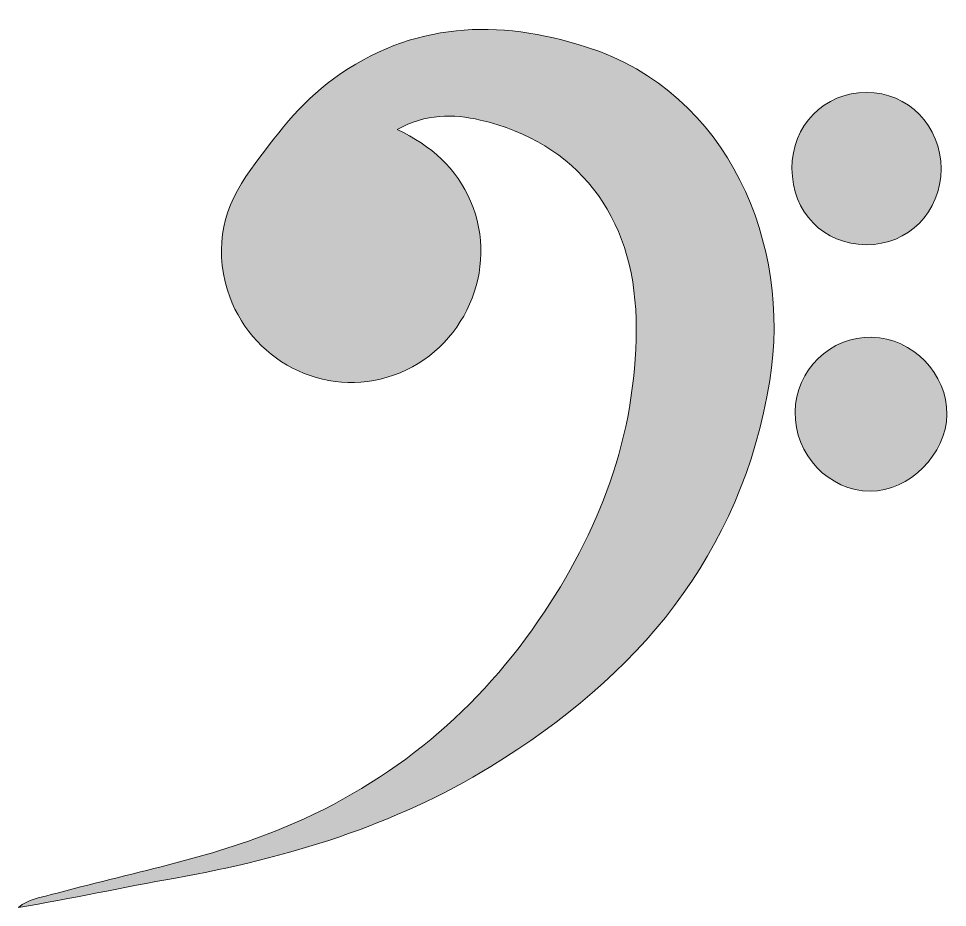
# Model space of a CAD drawing. Header units: inches. Extents: x 35.8 to 63.8, y -63.3 to -36.5.
import ezdxf

# ---------------------------------------------------------------- set-up
doc = ezdxf.new("R2010")
doc.units = ezdxf.units.IN
doc.header["$MEASUREMENT"] = 0
doc.layers.add('Layer 1', color=7, linetype='Continuous')

# ---------------------------------------------------------------- blocks, each defined once
blk = doc.blocks.new('block 2')
at = {"layer": 'Layer 1', "true_color": 0x231f20}
h = blk.add_hatch(color=250, dxfattribs=at)
edge = h.paths.add_edge_path()
edge.add_spline(control_points=[(47.229, -39.838), (48.274, -40.327), (49.015, -41.004), (49.446, -41.999), (50.329, -44.039), (49.25, -46.489), (47.121, -47.239), (45.038, -47.972), (42.764, -46.786), (42.12, -44.68), (41.705, -43.325), (42.002, -42.147), (42.816, -41.045), (43.554, -40.046), (44.288, -39.052), (45.314, -38.307), (47.687, -36.585), (50.269, -36.497), (52.939, -37.353), (57.247, -38.733), (59.121, -43.312), (58.461, -47.396), (57.608, -52.677), (54.459, -56.323), (50.058, -59.022), (47.138, -60.811), (43.907, -61.783), (40.551, -62.383), (38.974, -62.665), (37.407, -63.004), (35.82, -63.268), (36.104, -63.019), (36.459, -62.977), (36.8, -62.884), (39.149, -62.243), (41.554, -61.805), (43.818, -60.865), (47.103, -59.5), (49.71, -57.314), (51.671, -54.365), (53.442, -51.7), (54.501, -48.798), (54.431, -45.551), (54.365, -42.427), (52.647, -40.22), (49.73, -39.552), (48.924, -39.367), (48.102, -39.356), (47.229, -39.838)], knot_values=[0, 0, 0, 0, 1, 1, 1, 2, 2, 2, 3, 3, 3, 4, 4, 4, 5, 5, 5, 6, 6, 6, 7, 7, 7, 8, 8, 8, 9, 9, 9, 10, 10, 10, 11, 11, 11, 12, 12, 12, 13, 13, 13, 14, 14, 14, 15, 15, 15, 16, 16, 16, 16], degree=3, periodic=1)
h = blk.add_hatch(color=250, dxfattribs=at)
edge = h.paths.add_edge_path()
edge.add_spline(control_points=[(59.13, -41.012), (59.122, -39.721), (60.103, -38.72), (61.376, -38.719), (62.636, -38.719), (63.626, -39.732), (63.625, -41.022), (63.624, -42.322), (62.638, -43.319), (61.369, -43.307), (60.077, -43.295), (59.138, -42.333), (59.13, -41.012)], knot_values=[0, 0, 0, 0, 1, 1, 1, 2, 2, 2, 3, 3, 3, 4, 4, 4, 4], degree=3, periodic=1)
h = blk.add_hatch(color=250, dxfattribs=at)
edge = h.paths.add_edge_path()
edge.add_spline(control_points=[(59.224, -48.343), (59.236, -47.09), (60.294, -46.061), (61.539, -46.092), (62.777, -46.123), (63.816, -47.195), (63.8, -48.423), (63.785, -49.616), (62.662, -50.736), (61.489, -50.73), (60.241, -50.722), (59.213, -49.64), (59.224, -48.343)], knot_values=[0, 0, 0, 0, 1, 1, 1, 2, 2, 2, 3, 3, 3, 4, 4, 4, 4], degree=3, periodic=1)
at = {"layer": 'Layer 1', "lineweight": 0}
for points, knots in [([(47.229, -39.838), (48.274, -40.327), (49.015, -41.004), (49.446, -41.999), (50.329, -44.039), (49.25, -46.489), (47.121, -47.239), (45.038, -47.972), (42.764, -46.786), (42.12, -44.68), (41.705, -43.325), (42.002, -42.147), (42.816, -41.045), (43.554, -40.046), (44.288, -39.052), (45.314, -38.307), (47.687, -36.585), (50.269, -36.497), (52.939, -37.353), (57.247, -38.733), (59.121, -43.312), (58.461, -47.396), (57.608, -52.677), (54.459, -56.323), (50.058, -59.022), (47.138, -60.811), (43.907, -61.783), (40.551, -62.383), (38.974, -62.665), (37.407, -63.004), (35.82, -63.268), (36.104, -63.019), (36.459, -62.977), (36.8, -62.884), (39.149, -62.243), (41.554, -61.805), (43.818, -60.865), (47.103, -59.5), (49.71, -57.314), (51.671, -54.365), (53.442, -51.7), (54.501, -48.798), (54.431, -45.551), (54.365, -42.427), (52.647, -40.22), (49.73, -39.552), (48.924, -39.367), (48.102, -39.356), (47.229, -39.838)], [0, 0, 0, 0, 1, 1, 1, 2, 2, 2, 3, 3, 3, 4, 4, 4, 5, 5, 5, 6, 6, 6, 7, 7, 7, 8, 8, 8, 9, 9, 9, 10, 10, 10, 11, 11, 11, 12, 12, 12, 13, 13, 13, 14, 14, 14, 15, 15, 15, 16, 16, 16, 16]), ([(59.13, -41.012), (59.122, -39.721), (60.103, -38.72), (61.376, -38.719), (62.636, -38.719), (63.626, -39.732), (63.625, -41.022), (63.624, -42.322), (62.638, -43.319), (61.369, -43.307), (60.077, -43.295), (59.138, -42.333), (59.13, -41.012)], [0, 0, 0, 0, 1, 1, 1, 2, 2, 2, 3, 3, 3, 4, 4, 4, 4]), ([(59.224, -48.343), (59.236, -47.09), (60.294, -46.061), (61.539, -46.092), (62.777, -46.123), (63.816, -47.195), (63.8, -48.423), (63.785, -49.616), (62.662, -50.736), (61.489, -50.73), (60.241, -50.722), (59.213, -49.64), (59.224, -48.343)], [0, 0, 0, 0, 1, 1, 1, 2, 2, 2, 3, 3, 3, 4, 4, 4, 4])]:
    blk.add_open_spline(points, degree=3, knots=knots, dxfattribs=at)

msp = doc.modelspace()

# ---------------------------------------------------------------- block references
at = {"layer": 'Layer 1'}
msp.add_blockref('block 2', (0, 0), dxfattribs=at)

doc.saveas('drawing.dxf')
